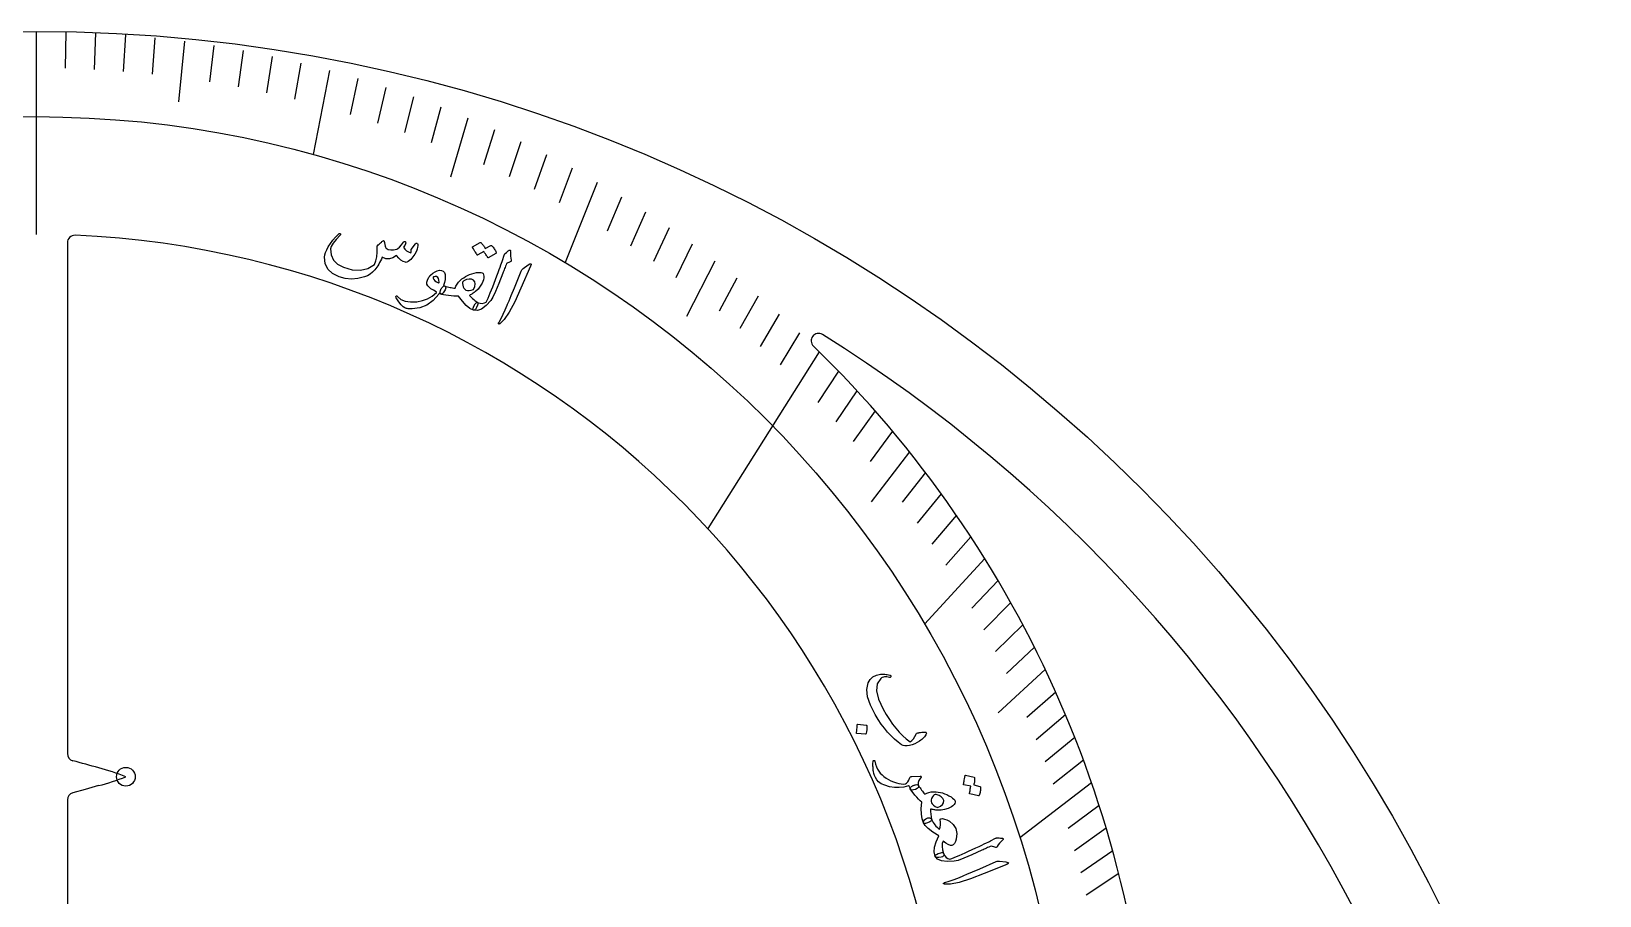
# Model space of a CAD drawing. Header units: millimetres. Extents: x -53 to 53, y -53 to 53.
# Drawn here: x -0.2 to 53.1, y 23.7 to 53.1 of the extents above; entities that cross this region are included whole.
import ezdxf

# ---------------------------------------------------------------- set-up
doc = ezdxf.new("R2010")
doc.units = ezdxf.units.MM
for name, color, linetype in [('CUT_INNER', 6, 'Continuous'), ('CUT_OUTER', 1, 'Continuous'), ('ENGRAVE', 7, 'Continuous'), ('ENGRAVE_FINE', 8, 'Continuous'), ('TEXT', 5, 'Continuous')]:
    doc.layers.add(name, color=color, linetype=linetype)

msp = doc.modelspace()

# ---------------------------------------------------------------- linework, layer by layer
at = {"layer": 'CUT_INNER'}
for points in [[(1.062, 45.919), (1.062, 28.558)], [(2.123, 27.47), (1.663, 27.341), (1.246, 27.226)], [(1.062, 26.985), (1.062, 19.091)]]:
    msp.add_lwpolyline(points, dxfattribs=at)
for centre, radius, start, end in [((1.312, 45.919), 0.25, 87.7148, 180), ((0, 15.174), 31.023, 2.0146, 87.558), ((0, 0), 50.445, 291.4982, 58.0389), ((26.571, 42.585), 0.25, 58.1836, 225.8789), ((0.002, 15.175), 37.924, 1.1822, 45.8936), ((1.312, 28.558), 0.25, 180, 254.6773), ((-15.795, -34.693), 65.274, 74.06579, 74.86648), ((0.081, 35.291), 8.083, 284.6349, 291.5235), ((0.084, 20.261), 8.074, 68.4746, 75.3614), ((1.312, 26.985), 0.25, 105.3235, 180)]:
    msp.add_arc(centre, radius, start, end, dxfattribs=at)
at = {"layer": 'CUT_OUTER'}
msp.add_circle((0, 0), 53.1, dxfattribs=at)
at = {"layer": 'ENGRAVE'}
for points in [[(0, 53.1), (0, 46.197)], [(9.96, 51.769), (9.411, 48.913)], [(19.05, 47.968), (17.967, 45.242)], [(26.593, 42.214), (22.807, 36.204)], [(32.216, 35.187), (30.176, 32.959)], [(35.845, 27.565), (33.41, 25.693)]]:
    msp.add_lwpolyline(points, dxfattribs=at)
for centre, radius in [((0, 15.174), 35.027), ((3.048, 27.772), 0.319)]:
    msp.add_circle(centre, radius, dxfattribs=at)
at = {"layer": 'ENGRAVE_FINE'}
for points in [[(1.011, 53.087), (0.987, 51.844)], [(2.021, 53.046), (1.974, 51.804)], [(3.03, 52.979), (2.959, 51.738)], [(4.035, 52.885), (3.941, 51.645)], [(5.037, 52.764), (4.84, 50.701)], [(6.034, 52.617), (5.893, 51.381)], [(7.026, 52.444), (6.861, 51.21)], [(8.012, 52.244), (7.823, 51.014)], [(8.99, 52.019), (8.778, 50.792)], [(10.921, 51.493), (10.663, 50.274)], [(11.873, 51.194), (11.591, 49.978)], [(12.814, 50.87), (12.509, 49.659)], [(13.745, 50.522), (13.416, 49.316)], [(14.663, 50.151), (14.078, 48.15)], [(15.568, 49.758), (15.194, 48.563)], [(16.46, 49.342), (16.064, 48.153)], [(17.338, 48.905), (16.919, 47.723)], [(18.202, 48.447), (17.76, 47.272)], [(19.883, 47.47), (19.397, 46.31)], [(20.699, 46.953), (20.191, 45.801)], [(21.499, 46.418), (20.969, 45.274)], [(22.281, 45.865), (21.73, 44.729)], [(23.046, 45.295), (22.09, 43.416)], [(23.793, 44.708), (23.198, 43.591)], [(24.521, 44.106), (23.905, 42.999)], [(25.231, 43.49), (24.594, 42.392)], [(25.922, 42.859), (25.264, 41.771)], [(27.246, 41.557), (26.547, 40.491)], [(27.878, 40.888), (27.159, 39.833)], [(28.491, 40.208), (27.752, 39.164)], [(29.083, 39.517), (28.324, 38.485)], [(29.656, 38.816), (28.357, 37.116)], [(30.208, 38.105), (29.41, 37.099)], [(30.741, 37.387), (29.924, 36.393)], [(31.253, 36.66), (30.417, 35.68)], [(31.744, 35.927), (30.89, 34.96)], [(32.668, 34.441), (31.777, 33.502)], [(33.099, 33.69), (32.191, 32.765)], [(33.511, 32.934), (32.585, 32.024)], [(33.902, 32.175), (32.959, 31.28)], [(34.274, 31.412), (32.672, 29.943)], [(34.627, 30.646), (33.65, 29.781)], [(34.96, 29.878), (33.967, 29.029)], [(35.274, 29.108), (34.264, 28.275)], [(35.569, 28.337), (34.544, 27.52)], [(36.102, 26.793), (35.047, 26.01)], [(36.342, 26.022), (35.271, 25.255)], [(36.563, 25.251), (35.478, 24.502)], [(36.767, 24.481), (35.667, 23.75)]]:
    msp.add_lwpolyline(points, dxfattribs=at)
at = {"layer": 'TEXT'}
for points in [[(12.888, 45.885), (12.9, 45.896), (12.911, 45.903), (12.922, 45.905), (12.933, 45.902), (12.945, 45.895), (12.954, 45.886), (12.96, 45.874), (12.963, 45.86), (12.965, 45.814), (12.957, 45.761), (12.941, 45.701), (12.915, 45.634), (12.863, 45.529), (12.799, 45.435), (12.724, 45.352), (12.638, 45.28), (12.613, 45.264), (12.588, 45.255), (12.564, 45.251), (12.54, 45.252), (12.463, 45.278), (12.387, 45.325), (12.313, 45.392), (12.241, 45.48), (12.119, 45.404), (11.998, 45.369), (11.878, 45.375), (11.757, 45.423), (11.727, 45.359), (11.697, 45.298), (11.666, 45.24), (11.635, 45.186), (11.602, 45.134), (11.569, 45.085), (11.534, 45.038), (11.499, 44.993), (11.427, 44.916), (11.345, 44.85), (11.253, 44.796), (11.151, 44.754), (10.93, 44.698), (10.713, 44.681), (10.499, 44.702), (10.289, 44.761), (10.067, 44.874), (9.911, 45.022), (9.821, 45.208), (9.796, 45.43), (9.807, 45.504), (9.831, 45.587), (9.87, 45.68), (9.924, 45.782), (9.992, 45.891), (10.074, 46), (10.17, 46.11), (10.28, 46.221), (10.288, 46.227), (10.297, 46.231), (10.306, 46.232), (10.315, 46.23), (10.323, 46.226), (10.33, 46.221), (10.336, 46.215), (10.339, 46.208), (10.34, 46.199), (10.338, 46.19), (10.334, 46.181), (10.328, 46.173), (10.185, 46.025), (10.083, 45.898), (10.021, 45.792), (10, 45.708), (10.018, 45.501), (10.097, 45.328), (10.236, 45.19), (10.435, 45.085), (10.735, 45), (11.011, 44.986), (11.264, 45.044), (11.495, 45.174), (11.542, 45.299), (11.572, 45.439), (11.585, 45.593), (11.581, 45.763), (11.579, 45.78), (11.58, 45.795), (11.584, 45.807), (11.59, 45.816), (11.62, 45.845), (11.649, 45.871), (11.676, 45.896), (11.701, 45.919), (11.725, 45.94), (11.746, 45.958), (11.766, 45.973), (11.784, 45.986), (11.793, 45.99), (11.801, 45.991), (11.808, 45.986), (11.813, 45.978), (11.816, 45.972), (11.819, 45.963), (11.822, 45.952), (11.827, 45.937), (11.831, 45.92), (11.836, 45.9), (11.84, 45.877), (11.844, 45.852), (11.854, 45.802), (11.863, 45.766), (11.873, 45.741), (11.883, 45.729), (11.961, 45.691), (12.048, 45.672), (12.142, 45.675), (12.245, 45.697), (12.289, 45.722), (12.342, 45.77), (12.405, 45.841), (12.476, 45.935), (12.483, 45.944), (12.492, 45.951), (12.502, 45.955), (12.514, 45.956), (12.524, 45.956), (12.534, 45.954), (12.542, 45.949), (12.548, 45.942), (12.552, 45.918), (12.542, 45.88), (12.517, 45.828), (12.478, 45.761), (12.526, 45.697), (12.582, 45.645), (12.649, 45.603), (12.725, 45.573), (12.733, 45.596), (12.738, 45.615), (12.739, 45.632), (12.736, 45.644), (12.732, 45.657), (12.732, 45.668), (12.734, 45.678), (12.739, 45.686)], [(15.442, 45.825), (15.447, 45.827), (15.454, 45.826), (15.461, 45.823), (15.47, 45.818), (15.495, 45.792), (15.519, 45.764), (15.541, 45.737), (15.561, 45.708), (15.58, 45.679), (15.598, 45.648), (15.614, 45.617), (15.629, 45.584), (15.631, 45.575), (15.629, 45.567), (15.625, 45.561), (15.618, 45.555), (15.354, 45.405), (15.349, 45.404), (15.343, 45.407), (15.336, 45.414), (15.329, 45.425), (15.325, 45.434), (15.318, 45.447), (15.308, 45.464), (15.294, 45.486), (15.277, 45.512), (15.257, 45.543), (15.233, 45.578), (15.205, 45.618), (15, 45.501), (14.992, 45.498), (14.984, 45.5), (14.977, 45.507), (14.97, 45.519), (14.964, 45.529), (14.955, 45.545), (14.942, 45.566), (14.926, 45.593), (14.905, 45.625), (14.88, 45.663), (14.851, 45.707), (14.817, 45.757), (14.814, 45.764), (14.814, 45.77), (14.817, 45.774), (14.823, 45.777), (15.083, 45.921), (15.089, 45.923), (15.095, 45.922), (15.103, 45.92), (15.111, 45.915), (15.133, 45.894), (15.154, 45.872), (15.174, 45.849), (15.191, 45.825), (15.208, 45.8), (15.223, 45.775), (15.237, 45.749), (15.25, 45.723)], [(15.926, 45.55), (15.973, 45.587), (16.009, 45.616), (16.036, 45.639), (16.052, 45.653), (16.064, 45.662), (16.075, 45.666), (16.086, 45.667), (16.097, 45.663), (16.108, 45.655), (16.114, 45.645), (16.117, 45.632), (16.116, 45.616), (16.108, 45.539), (16.109, 45.465), (16.117, 45.396), (16.134, 45.33), (16.138, 45.309), (16.133, 45.292), (16.119, 45.276), (16.095, 45.264), (15.979, 45.208), (15.962, 45.165), (15.945, 45.122), (15.928, 45.08), (15.912, 45.039), (15.897, 44.999), (15.882, 44.959), (15.867, 44.92), (15.852, 44.882), (15.717, 44.529), (15.604, 44.257), (15.513, 44.066), (15.445, 43.956), (15.279, 43.779), (15.125, 43.664), (14.985, 43.611), (14.856, 43.621), (14.853, 43.623), (14.85, 43.624), (14.848, 43.626), (14.845, 43.627), (14.836, 43.653), (14.845, 43.697), (14.871, 43.759), (14.914, 43.84), (14.933, 43.868), (14.952, 43.886), (14.973, 43.892), (14.995, 43.888), (15.078, 43.864), (15.154, 43.858), (15.224, 43.871), (15.288, 43.903), (15.319, 43.966), (15.352, 44.039), (15.387, 44.121), (15.425, 44.213), (15.465, 44.314), (15.507, 44.423), (15.552, 44.542), (15.599, 44.669), (15.646, 44.793), (15.688, 44.905), (15.725, 45.005), (15.757, 45.092), (15.783, 45.166), (15.806, 45.228), (15.824, 45.277), (15.838, 45.313), (15.895, 45.498), (15.903, 45.515), (15.911, 45.529), (15.919, 45.541), (15.926, 45.55)], [(13.673, 44.168), (13.486, 43.952), (13.274, 43.797), (13.035, 43.702), (12.77, 43.668), (12.736, 43.667), (12.702, 43.669), (12.669, 43.671), (12.637, 43.674), (12.607, 43.678), (12.578, 43.684), (12.55, 43.692), (12.524, 43.7), (12.465, 43.737), (12.397, 43.808), (12.318, 43.912), (12.229, 44.049), (12.221, 44.067), (12.218, 44.082), (12.22, 44.094), (12.228, 44.104), (12.239, 44.11), (12.25, 44.109), (12.261, 44.104), (12.272, 44.093), (12.384, 43.993), (12.529, 43.93), (12.71, 43.904), (12.926, 43.913), (13.117, 43.949), (13.291, 44.013), (13.45, 44.106), (13.592, 44.228), (13.594, 44.234), (13.595, 44.239), (13.593, 44.243), (13.59, 44.247), (13.491, 44.301), (13.409, 44.353), (13.345, 44.405), (13.3, 44.455), (13.273, 44.513), (13.268, 44.577), (13.287, 44.649), (13.329, 44.728), (13.335, 44.738), (13.342, 44.748), (13.35, 44.758), (13.358, 44.768), (13.366, 44.778), (13.376, 44.789), (13.385, 44.8), (13.396, 44.811), (13.471, 44.882), (13.547, 44.934), (13.624, 44.968), (13.702, 44.984), (13.772, 44.979), (13.827, 44.953), (13.866, 44.906), (13.889, 44.838), (13.897, 44.754), (13.891, 44.664), (13.87, 44.567), (13.834, 44.465), (13.84, 44.462), (13.846, 44.46), (13.852, 44.458), (13.858, 44.456), (13.863, 44.454), (13.869, 44.452), (13.875, 44.449), (13.881, 44.447), (13.899, 44.433), (13.908, 44.412), (13.909, 44.385), (13.902, 44.352), (13.888, 44.317), (13.872, 44.284), (13.852, 44.251), (13.828, 44.22), (13.804, 44.194), (13.783, 44.178), (13.765, 44.17), (13.751, 44.172), (13.694, 44.199), (13.691, 44.193), (13.687, 44.187), (13.681, 44.178), (13.673, 44.168)], [(13.688, 44.574), (13.682, 44.644), (13.666, 44.699), (13.639, 44.74), (13.601, 44.765), (13.574, 44.77), (13.547, 44.77), (13.522, 44.764), (13.497, 44.754), (13.488, 44.747), (13.482, 44.737), (13.481, 44.724), (13.484, 44.709), (13.502, 44.667), (13.539, 44.627), (13.593, 44.59), (13.665, 44.555), (13.673, 44.553), (13.68, 44.556), (13.685, 44.563), (13.688, 44.574)], [(15.155, 44.892), (15.159, 44.89), (15.163, 44.887), (15.166, 44.885), (15.169, 44.883), (15.172, 44.88), (15.174, 44.878), (15.177, 44.875), (15.179, 44.872), (15.198, 44.828), (15.206, 44.778), (15.203, 44.722), (15.189, 44.66), (15.143, 44.543), (15.083, 44.438), (15.008, 44.344), (14.92, 44.262), (14.897, 44.244), (14.873, 44.226), (14.848, 44.208), (14.823, 44.191), (14.798, 44.174), (14.771, 44.158), (14.744, 44.142), (14.716, 44.126), (14.753, 44.087), (14.789, 44.051), (14.825, 44.018), (14.86, 43.986), (14.895, 43.958), (14.929, 43.931), (14.962, 43.908), (14.995, 43.888), (15.006, 43.876), (15.009, 43.857), (15.004, 43.83), (14.992, 43.795), (14.953, 43.711), (14.918, 43.654), (14.886, 43.624), (14.856, 43.621), (14.732, 43.687), (14.605, 43.789), (14.475, 43.927), (14.341, 44.101), (14.267, 44.102), (14.186, 44.106), (14.099, 44.114), (14.004, 44.125), (13.911, 44.137), (13.837, 44.149), (13.782, 44.161), (13.748, 44.173), (13.733, 44.185), (13.724, 44.205), (13.722, 44.231), (13.726, 44.265), (13.73, 44.283), (13.735, 44.301), (13.742, 44.319), (13.749, 44.335), (13.758, 44.351), (13.768, 44.367), (13.778, 44.383), (13.788, 44.398), (13.812, 44.424), (13.834, 44.441), (13.856, 44.448), (13.876, 44.445), (13.923, 44.433), (13.968, 44.421), (14.013, 44.411), (14.057, 44.401), (14.101, 44.393), (14.144, 44.385), (14.187, 44.378), (14.23, 44.371), (14.258, 44.441), (14.296, 44.509), (14.345, 44.575), (14.405, 44.639), (14.461, 44.687), (14.521, 44.73), (14.584, 44.77), (14.65, 44.805), (14.721, 44.836), (14.795, 44.863), (14.874, 44.885), (14.958, 44.902), (15.02, 44.91), (15.073, 44.911), (15.118, 44.905), (15.155, 44.892)], [(16.707, 45.166), (16.766, 45.203), (16.8, 45.209), (16.809, 45.183), (16.792, 45.125), (16.461, 44.373), (16.254, 43.913), (16.066, 43.559), (15.896, 43.309), (15.746, 43.165), (15.729, 43.157), (15.716, 43.154), (15.708, 43.157), (15.705, 43.166), (15.705, 43.177), (15.707, 43.19), (15.713, 43.205), (15.721, 43.221), (15.792, 43.348), (15.861, 43.485), (15.929, 43.633), (15.995, 43.792), (16.013, 43.833), (16.06, 43.945), (16.137, 44.127), (16.242, 44.381), (16.469, 44.946), (16.483, 44.975), (16.499, 45), (16.517, 45.021), (16.536, 45.039)], [(14.859, 44.645), (14.786, 44.677), (14.706, 44.684), (14.617, 44.666), (14.521, 44.623), (14.499, 44.604), (14.486, 44.573), (14.483, 44.53), (14.489, 44.475), (14.505, 44.418), (14.528, 44.372), (14.558, 44.336), (14.596, 44.31), (14.645, 44.294), (14.703, 44.292), (14.772, 44.303), (14.851, 44.327), (14.898, 44.428), (14.915, 44.516), (14.902, 44.588), (14.859, 44.645)], [(30.228, 29.229), (30.212, 29.196), (30.193, 29.164), (30.17, 29.133), (30.143, 29.102), (30.114, 29.071), (30.081, 29.042), (30.045, 29.013), (30.006, 28.985), (29.925, 28.934), (29.841, 28.892), (29.754, 28.859), (29.663, 28.834), (29.579, 28.821), (29.506, 28.82), (29.445, 28.832), (29.395, 28.857), (29.272, 28.949), (29.151, 29.052), (29.034, 29.165), (28.92, 29.287), (28.809, 29.421), (28.702, 29.564), (28.598, 29.718), (28.498, 29.883), (28.334, 30.204), (28.239, 30.489), (28.215, 30.74), (28.261, 30.958), (28.328, 31.075), (28.419, 31.163), (28.537, 31.223), (28.681, 31.254), (28.715, 31.256), (28.75, 31.257), (28.787, 31.255), (28.826, 31.252), (28.866, 31.247), (28.908, 31.241), (28.952, 31.232), (28.997, 31.222), (29.011, 31.218), (29.021, 31.211), (29.029, 31.203), (29.033, 31.192), (29.035, 31.183), (29.033, 31.175), (29.029, 31.166), (29.021, 31.158), (29.014, 31.152), (29.005, 31.148), (28.995, 31.147), (28.984, 31.149), (28.941, 31.158), (28.897, 31.164), (28.854, 31.166), (28.811, 31.165), (28.773, 31.16), (28.739, 31.149), (28.709, 31.134), (28.683, 31.113), (28.569, 30.93), (28.546, 30.696), (28.614, 30.408), (28.772, 30.065), (28.873, 29.885), (28.978, 29.717), (29.086, 29.561), (29.197, 29.417), (29.311, 29.285), (29.43, 29.165), (29.552, 29.056), (29.679, 28.959), (29.736, 29.001), (29.792, 29.061), (29.847, 29.141), (29.901, 29.241), (29.909, 29.247), (29.924, 29.253), (29.946, 29.261), (29.977, 29.269), (29.98, 29.269), (29.983, 29.269), (29.986, 29.27), (29.988, 29.27), (30.031, 29.278), (30.081, 29.284), (30.137, 29.287), (30.201, 29.288), (30.221, 29.284), (30.233, 29.273), (30.235, 29.255), (30.228, 29.229)], [(28.193, 29.526), (28.198, 29.524), (28.203, 29.52), (28.207, 29.514), (28.211, 29.506), (28.215, 29.438), (28.213, 29.37), (28.204, 29.304), (28.188, 29.238), (28.184, 29.231), (28.18, 29.226), (28.173, 29.223), (28.166, 29.223), (27.871, 29.244), (27.863, 29.246), (27.859, 29.252), (27.858, 29.261), (27.86, 29.274), (27.862, 29.285), (27.864, 29.302), (27.868, 29.325), (27.871, 29.355), (27.875, 29.391), (27.88, 29.433), (27.884, 29.483), (27.889, 29.54), (27.891, 29.548), (27.894, 29.553), (27.898, 29.555), (27.904, 29.555)], [(29.738, 27.783), (30.024, 27.792), (30.048, 27.79), (30.062, 27.784), (30.065, 27.774), (30.059, 27.76), (30.026, 27.716), (30, 27.676), (29.979, 27.639), (29.964, 27.605), (29.956, 27.572), (29.954, 27.538), (29.958, 27.505), (29.969, 27.471), (29.974, 27.436), (29.957, 27.402), (29.921, 27.371), (29.863, 27.342), (29.801, 27.323), (29.752, 27.318), (29.715, 27.33), (29.691, 27.357), (29.68, 27.381), (29.669, 27.406), (29.659, 27.431), (29.649, 27.457), (29.647, 27.461), (29.642, 27.464), (29.634, 27.465), (29.625, 27.465), (29.472, 27.42), (29.314, 27.401), (29.151, 27.405), (28.982, 27.434), (28.826, 27.48), (28.703, 27.534), (28.61, 27.597), (28.55, 27.67), (28.509, 27.745), (28.477, 27.817), (28.453, 27.884), (28.438, 27.947), (28.433, 27.98), (28.429, 28.015), (28.426, 28.052), (28.423, 28.093), (28.422, 28.136), (28.421, 28.182), (28.422, 28.23), (28.425, 28.281), (28.425, 28.294), (28.427, 28.304), (28.431, 28.313), (28.437, 28.319), (28.446, 28.325), (28.454, 28.328), (28.461, 28.328), (28.467, 28.326), (28.474, 28.321), (28.479, 28.315), (28.482, 28.307), (28.484, 28.298), (28.506, 28.197), (28.536, 28.107), (28.573, 28.027), (28.616, 27.957), (28.669, 27.892), (28.729, 27.832), (28.794, 27.777), (28.866, 27.726), (28.944, 27.679), (29.028, 27.636), (29.119, 27.596), (29.215, 27.561), (29.298, 27.539), (29.377, 27.527), (29.451, 27.524), (29.521, 27.531), (29.562, 27.555), (29.602, 27.598), (29.64, 27.661), (29.678, 27.743), (29.687, 27.759), (29.7, 27.77), (29.717, 27.779), (29.738, 27.783)], [(32.054, 27.441), (32.059, 27.438), (32.064, 27.433), (32.068, 27.426), (32.07, 27.417), (32.071, 27.38), (32.07, 27.344), (32.068, 27.309), (32.064, 27.274), (32.058, 27.239), (32.05, 27.205), (32.041, 27.171), (32.03, 27.136), (32.025, 27.129), (32.019, 27.124), (32.012, 27.122), (32.003, 27.122), (31.707, 27.189), (31.702, 27.192), (31.7, 27.198), (31.7, 27.208), (31.702, 27.221), (31.705, 27.23), (31.708, 27.244), (31.712, 27.264), (31.717, 27.289), (31.722, 27.32), (31.727, 27.357), (31.733, 27.399), (31.74, 27.447), (31.509, 27.498), (31.501, 27.502), (31.497, 27.509), (31.496, 27.518), (31.499, 27.532), (31.502, 27.543), (31.506, 27.561), (31.511, 27.586), (31.516, 27.616), (31.523, 27.654), (31.53, 27.699), (31.538, 27.752), (31.547, 27.811), (31.549, 27.818), (31.553, 27.822), (31.558, 27.823), (31.564, 27.822), (31.854, 27.753), (31.859, 27.751), (31.864, 27.746), (31.867, 27.739), (31.87, 27.73), (31.872, 27.699), (31.873, 27.669), (31.872, 27.639), (31.869, 27.609), (31.865, 27.58), (31.859, 27.551), (31.852, 27.523), (31.844, 27.495)], [(31.214, 26.944), (31.215, 26.939), (31.217, 26.935), (31.218, 26.931), (31.218, 26.928), (31.218, 26.924), (31.219, 26.92), (31.218, 26.917), (31.218, 26.913), (31.203, 26.867), (31.175, 26.825), (31.135, 26.786), (31.083, 26.75), (30.97, 26.694), (30.855, 26.657), (30.737, 26.638), (30.616, 26.637), (30.586, 26.639), (30.557, 26.641), (30.527, 26.645), (30.497, 26.649), (30.466, 26.654), (30.436, 26.66), (30.405, 26.666), (30.373, 26.673), (30.375, 26.62), (30.378, 26.569), (30.381, 26.52), (30.386, 26.473), (30.392, 26.428), (30.4, 26.386), (30.409, 26.346), (30.42, 26.309), (30.42, 26.293), (30.409, 26.277), (30.388, 26.26), (30.355, 26.243), (30.27, 26.207), (30.205, 26.188), (30.161, 26.188), (30.138, 26.206), (30.09, 26.338), (30.064, 26.498), (30.061, 26.688), (30.079, 26.907), (30.026, 26.958), (29.969, 27.015), (29.909, 27.08), (29.846, 27.151), (29.786, 27.224), (29.739, 27.282), (29.707, 27.328), (29.689, 27.36), (29.687, 27.379), (29.693, 27.399), (29.709, 27.42), (29.735, 27.443), (29.75, 27.454), (29.766, 27.463), (29.783, 27.471), (29.8, 27.478), (29.817, 27.484), (29.835, 27.49), (29.853, 27.495), (29.871, 27.499), (29.906, 27.503), (29.934, 27.5), (29.954, 27.49), (29.968, 27.474), (29.994, 27.434), (30.02, 27.395), (30.046, 27.357), (30.072, 27.32), (30.098, 27.285), (30.125, 27.25), (30.152, 27.215), (30.18, 27.181), (30.247, 27.215), (30.321, 27.239), (30.402, 27.255), (30.489, 27.261), (30.563, 27.259), (30.636, 27.251), (30.709, 27.238), (30.782, 27.22), (30.855, 27.195), (30.928, 27.165), (31.002, 27.128), (31.075, 27.084), (31.126, 27.048), (31.166, 27.013), (31.196, 26.978), (31.214, 26.944)], [(30.829, 26.961), (30.796, 27.033), (30.741, 27.092), (30.664, 27.139), (30.564, 27.172), (30.535, 27.173), (30.505, 27.159), (30.473, 27.129), (30.441, 27.084), (30.414, 27.032), (30.4, 26.982), (30.398, 26.934), (30.409, 26.89), (30.434, 26.846), (30.476, 26.805), (30.534, 26.766), (30.609, 26.73), (30.712, 26.774), (30.783, 26.827), (30.822, 26.89), (30.829, 26.961)], [(30.815, 25.165), (30.823, 25.116), (30.812, 25.079), (30.782, 25.051), (30.734, 25.035), (30.654, 25.026), (30.593, 25.029), (30.551, 25.044), (30.529, 25.072), (30.495, 25.22), (30.506, 25.383), (30.562, 25.563), (30.662, 25.759), (30.454, 25.892), (30.298, 26.01), (30.192, 26.114), (30.138, 26.206), (30.133, 26.241), (30.146, 26.276), (30.175, 26.311), (30.222, 26.345), (30.289, 26.375), (30.344, 26.379), (30.388, 26.357), (30.42, 26.309), (30.442, 26.263), (30.467, 26.218), (30.495, 26.175), (30.526, 26.134), (30.56, 26.095), (30.597, 26.057), (30.637, 26.021), (30.681, 25.987), (30.706, 26.057), (30.719, 26.136), (30.718, 26.222), (30.705, 26.317), (30.705, 26.327), (30.71, 26.334), (30.72, 26.341), (30.734, 26.346), (30.787, 26.348), (30.852, 26.335), (30.928, 26.306), (31.016, 26.262), (31.149, 26.151), (31.232, 26.012), (31.264, 25.846), (31.244, 25.654), (31.219, 25.567), (31.187, 25.502), (31.149, 25.459), (31.105, 25.438), (31.049, 25.439), (30.98, 25.464), (30.898, 25.512), (30.803, 25.583), (30.775, 25.5), (30.768, 25.403), (30.781, 25.291), (30.815, 25.165)], [(32.643, 25.699), (32.702, 25.693), (32.749, 25.688), (32.783, 25.686), (32.805, 25.684), (32.82, 25.683), (32.831, 25.678), (32.84, 25.67), (32.845, 25.66), (32.847, 25.647), (32.844, 25.635), (32.837, 25.624), (32.825, 25.613), (32.765, 25.564), (32.714, 25.511), (32.672, 25.455), (32.638, 25.396), (32.626, 25.379), (32.61, 25.37), (32.589, 25.369), (32.563, 25.376), (32.441, 25.418), (32.399, 25.399), (32.357, 25.381), (32.316, 25.362), (32.276, 25.344), (32.236, 25.326), (32.198, 25.309), (32.16, 25.291), (32.123, 25.274), (31.779, 25.117), (31.508, 25.002), (31.309, 24.93), (31.183, 24.898), (30.94, 24.888), (30.75, 24.914), (30.613, 24.975), (30.529, 25.072), (30.528, 25.075), (30.527, 25.078), (30.526, 25.081), (30.525, 25.084), (30.537, 25.109), (30.574, 25.134), (30.636, 25.16), (30.723, 25.187), (30.756, 25.195), (30.783, 25.193), (30.802, 25.183), (30.815, 25.165), (30.857, 25.09), (30.907, 25.033), (30.966, 24.993), (31.035, 24.971), (31.101, 24.994), (31.175, 25.023), (31.258, 25.057), (31.349, 25.096), (31.448, 25.14), (31.555, 25.188), (31.67, 25.241), (31.792, 25.299), (31.913, 25.355), (32.022, 25.405), (32.117, 25.451), (32.201, 25.491), (32.272, 25.525), (32.332, 25.554), (32.379, 25.576), (32.414, 25.592), (32.585, 25.683), (32.602, 25.69), (32.618, 25.695), (32.631, 25.698), (32.643, 25.699)], [(32.931, 24.878), (33, 24.863), (33.028, 24.844), (33.016, 24.819), (32.964, 24.789), (32.2, 24.485), (31.731, 24.301), (31.348, 24.18), (31.052, 24.121), (30.845, 24.123), (30.826, 24.129), (30.815, 24.136), (30.811, 24.144), (30.815, 24.152), (30.823, 24.16), (30.834, 24.168), (30.849, 24.175), (30.866, 24.181), (31.005, 24.221), (31.15, 24.271), (31.302, 24.329), (31.461, 24.396), (31.503, 24.413), (31.614, 24.459), (31.797, 24.536), (32.05, 24.643), (32.608, 24.888), (32.638, 24.899), (32.667, 24.906), (32.694, 24.908), (32.721, 24.907)]]:
    msp.add_lwpolyline(points, close=True, dxfattribs=at)

doc.saveas('drawing.dxf')
